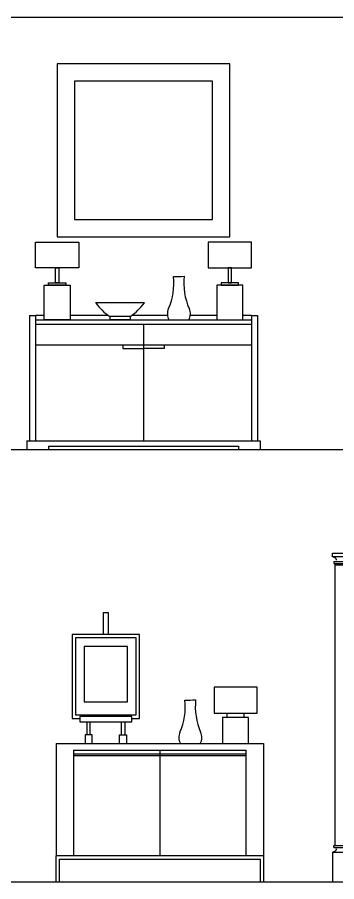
# Model space of a CAD drawing. Header units: inches. Extents: x 6.9 to 49.4, y 11.8 to 36.5.
# Drawn here: x 38.26 to 40.11, y 24.92 to 29.92 of the extents above; entities that cross this region are included whole.
import ezdxf

# ---------------------------------------------------------------- set-up
doc = ezdxf.new("R2010")
doc.units = ezdxf.units.IN
doc.header["$MEASUREMENT"] = 0
doc.layers.add('1', color=1, linetype='Continuous')

msp = doc.modelspace()

# ---------------------------------------------------------------- linework, layer by layer
at = {"layer": '1'}
for p, q in [((28.702, 29.9239), (49.0282, 29.9239)), ((38.9984, 28.2724), (38.7166, 28.2724)), ((38.3335, 28.1989), (38.3335, 27.4739)), ((38.3335, 28.1989), (38.3685, 28.1989)), ((38.3685, 28.1989), (38.3685, 27.4739)), ((38.4185, 28.1989), (38.3685, 28.1989)), ((38.3685, 28.1739), (39.6185, 28.1739)), ((38.7907, 28.1989), (38.5685, 28.1989)), ((38.916, 28.1934), (38.799, 28.1934)), ((38.799, 28.1934), (38.799, 28.1739)), ((38.916, 28.1739), (38.799, 28.1739)), ((38.916, 28.1934), (38.916, 28.1739)), ((39.1321, 28.1989), (38.9243, 28.1989)), ((39.1408, 28.1739), (39.2555, 28.1739)), ((39.4185, 28.1989), (39.2642, 28.1989)), ((39.6185, 28.1989), (39.5685, 28.1989)), ((39.6185, 28.1989), (39.6185, 27.4739)), ((39.6185, 28.1989), (39.6535, 28.1989)), ((39.6535, 28.1989), (39.6535, 27.4739)), ((38.3685, 28.1489), (39.6185, 28.1489)), ((38.9935, 28.1489), (38.9935, 27.4739)), ((38.3685, 28.0289), (39.6185, 28.0289)), ((38.8735, 28.0289), (38.8735, 28.0089)), ((38.8735, 28.0089), (38.9935, 28.0089)), ((39.1135, 28.0089), (38.9935, 28.0089)), ((39.1135, 28.0289), (39.1135, 28.0089)), ((38.3185, 27.4739), (38.3335, 27.4739)), ((38.3185, 27.4739), (38.3185, 27.4239)), ((38.3335, 27.4739), (39.6535, 27.4739)), ((39.6535, 27.4739), (39.6685, 27.4739)), ((39.6685, 27.4739), (39.6685, 27.4239)), ((28.702, 27.4239), (49.0282, 27.4239)), ((38.3185, 27.4239), (38.4435, 27.4239)), ((38.4435, 27.4439), (38.4435, 27.4239)), ((38.4435, 27.4439), (39.5435, 27.4439)), ((39.5435, 27.4439), (39.5435, 27.4239)), ((39.5435, 27.4239), (39.6685, 27.4239)), ((40.0879, 26.8239), (41.7188, 26.8239)), ((40.0879, 26.8039), (40.0879, 26.8239)), ((41.7188, 26.8039), (40.0879, 26.8039)), ((40.0959, 26.8039), (40.0959, 26.7999)), ((40.0959, 26.7759), (41.7108, 26.7759)), ((40.0959, 26.7759), (40.0959, 26.7639)), ((40.0959, 26.7639), (41.7108, 26.7639)), ((40.1033, 26.7559), (41.7033, 26.7559)), ((38.4882, 25.7239), (39.6882, 25.7239)), ((38.4882, 25.7239), (38.4882, 25.0739)), ((39.6882, 25.7239), (39.6882, 24.9239)), ((38.5882, 25.6839), (39.5882, 25.6839)), ((38.5882, 25.6839), (38.5882, 25.0739)), ((38.5882, 25.6639), (39.5882, 25.6639)), ((38.5882, 25.6539), (39.5882, 25.6539)), ((39.0882, 25.6839), (39.0882, 25.0739)), ((39.5882, 25.0739), (39.5882, 25.6839)), ((40.0959, 25.1339), (41.7108, 25.1339)), ((40.0959, 25.1219), (40.0959, 25.1339)), ((40.0959, 25.1219), (41.7108, 25.1219)), ((38.4882, 24.9239), (38.4882, 25.0739)), ((39.6882, 25.0739), (38.4882, 25.0739)), ((38.5082, 24.9239), (38.5082, 25.0539)), ((38.5082, 25.0539), (39.6682, 25.0539)), ((39.6682, 25.0539), (39.6682, 24.9239)), ((40.0879, 25.0939), (40.0879, 24.9239)), ((40.0879, 25.0939), (41.7188, 25.0939)), ((40.0959, 25.0939), (40.0959, 25.0979)), ((28.702, 24.9239), (49.0282, 24.9239))]:
    msp.add_line(p, q, dxfattribs=at)
for points in [[(38.4935, 28.6539), (39.4935, 28.6539), (39.4935, 29.6539), (38.4935, 29.6539)], [(38.5935, 28.7539), (39.3935, 28.7539), (39.3935, 29.5539), (38.5935, 29.5539)], [(38.6185, 28.4739), (38.3685, 28.4739), (38.3685, 28.6239), (38.6185, 28.6239)], [(39.3685, 28.4739), (39.6185, 28.4739), (39.6185, 28.6239), (39.3685, 28.6239)], [(38.5035, 28.3889), (38.4835, 28.3889), (38.4835, 28.4739), (38.5035, 28.4739)], [(39.4835, 28.3889), (39.5035, 28.3889), (39.5035, 28.4739), (39.4835, 28.4739)], [(38.5685, 28.1739), (38.4185, 28.1739), (38.4185, 28.3739), (38.5685, 28.3739)], [(38.5435, 28.3739), (38.4435, 28.3739), (38.4435, 28.3889), (38.5435, 28.3889)], [(39.4185, 28.1739), (39.5685, 28.1739), (39.5685, 28.3739), (39.4185, 28.3739)], [(39.4435, 28.3739), (39.5435, 28.3739), (39.5435, 28.3889), (39.4435, 28.3889)], [(38.6005, 25.8889), (38.9505, 25.8889), (38.9505, 26.3339), (38.6005, 26.3339)], [(38.6505, 25.9639), (38.9005, 25.9639), (38.9005, 26.2839), (38.6505, 26.2839)], [(39.4017, 25.8989), (39.6517, 25.8989), (39.6517, 26.0489), (39.4017, 26.0489)], [(38.6255, 25.8489), (38.9255, 25.8489), (38.9255, 25.8789), (38.6255, 25.8789)]]:
    msp.add_lwpolyline(points, close=True, dxfattribs=at)
for points in [[(39.2291, 28.4265, 0.131083), (39.2578, 28.2387)], [(39.2954, 25.9765, 0.131083), (39.3241, 25.7887)]]:
    msp.add_lwpolyline(points, format="xyb", dxfattribs=at)
for points in [[(40.1033, 25.1339), (40.1033, 26.7639)], [(38.7905, 26.3539), (38.7905, 26.4789), (38.7605, 26.4789), (38.7605, 26.3539)], [(38.9255, 25.8689), (38.9705, 25.8689), (38.9705, 26.3539), (38.5805, 26.3539), (38.5805, 25.8689), (38.6255, 25.8689)], [(39.6017, 25.7239), (39.6017, 25.8739), (39.4517, 25.8739), (39.4517, 25.7239)], [(39.4767, 25.8989), (39.4767, 25.8739)], [(39.5767, 25.8739), (39.5767, 25.8989)], [(38.6655, 25.8489), (38.6655, 25.7739)], [(38.6855, 25.7739), (38.6855, 25.8489)], [(38.8655, 25.7739), (38.8655, 25.8489)], [(38.8855, 25.8489), (38.8855, 25.7739)], [(38.6955, 25.7239), (38.6955, 25.7739), (38.6555, 25.7739), (38.6555, 25.7239)], [(38.8555, 25.7239), (38.8555, 25.7739), (38.8955, 25.7739), (38.8955, 25.7239)]]:
    msp.add_lwpolyline(points, dxfattribs=at)
for centre, radius, start, end in [((38.8009, 28.3864), 0.3685, 336.3704, 5.8758), ((39.1744, 29.0548), 0.6307, 269.3686, 274.9799), ((38.9562, 28.4398), 0.2922, 214.9358, 237.4604), ((38.7588, 28.4398), 0.2922, 302.5396, 325.0642), ((39.1999, 28.2085), 0.0685, 153.8185, 210.2796), ((39.1964, 28.2085), 0.0685, 329.7204, 26.1815), ((40.0889, 26.777), 0.024, 16.8806, 73.1194), ((38.8671, 25.9364), 0.3685, 336.3704, 5.8758), ((39.2406, 26.6048), 0.6307, 269.3686, 274.9799), ((39.2662, 25.7585), 0.0685, 153.8185, 210.2796), ((39.2626, 25.7585), 0.0685, 329.7204, 26.1815), ((40.0889, 25.1209), 0.024, 286.8806, 343.1194)]:
    msp.add_arc(centre, radius, start, end, dxfattribs=at)

doc.saveas('drawing.dxf')
